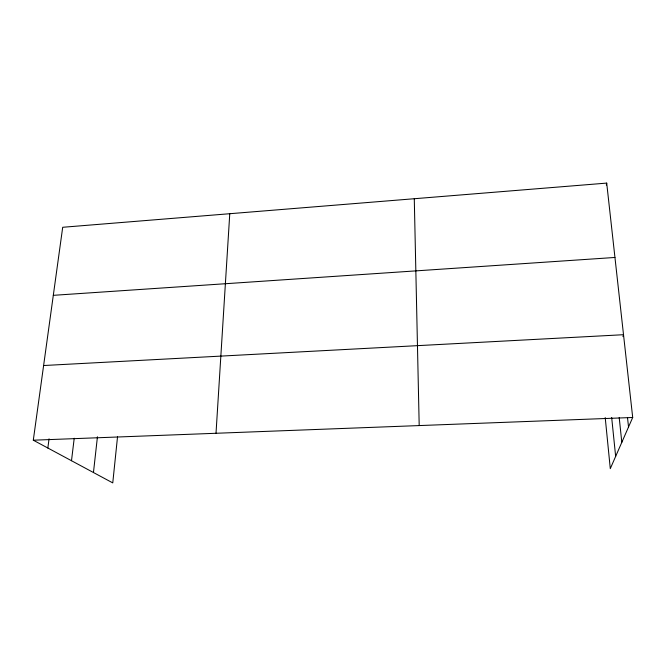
<?xml version="1.0" encoding="UTF-8"?>
<svg xmlns="http://www.w3.org/2000/svg" width="666" height="666" viewBox="0 0 666 666"><rect width="100%" height="100%" fill="white"/><g stroke="black" fill="none" stroke-linecap="round" stroke-linejoin="round"><path stroke-width="1" d="M216.009 433.275L229.77 213.711M117.541 436.696L112.762 482.9L33.3 440.201L62.704 227.281L606.701 183.1L632.7 417.482L610.289 468.648L605.211 417.557M93.456 472.527L97.444 436.779M71.495 460.722L74.217 438.253M47.844 448.018L49.059 438.802M606.326 185.081L606.701 183.1M622.943 336.538L623.518 334.707L43.615 365.526M53.305 295.329L614.951 257.459M33.3 440.201L632.7 417.482M627.522 417.732L628.529 427.006M619.205 417.549L621.811 442.332M611.671 417.474L615.65 456.401M414.277 198.726L419.197 425.574"/></g></svg>
